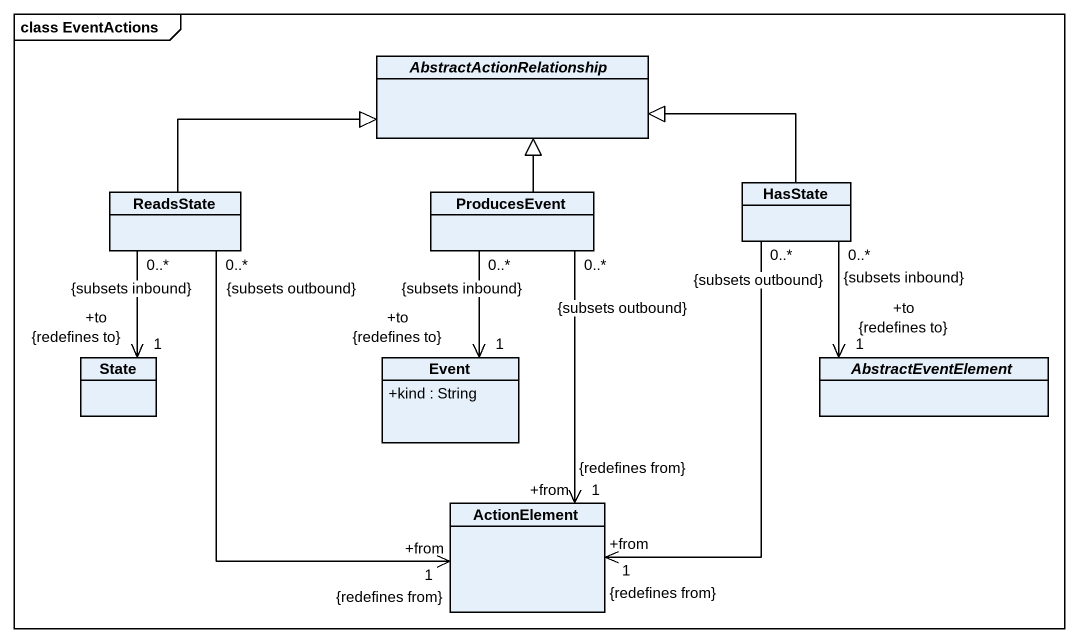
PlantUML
@startuml
mainframe class EventActions
hide circle
hide empty members
skinparam classAttributeIconSize 0
abstract class AbstractActionRelationship
class ReadsState
class ProducesEvent
class HasState
class "State" as State_
class Event {
  +kind : String
}
abstract class AbstractEventElement
class ActionElement
ReadsState -right-|> AbstractActionRelationship
ReadsState "0..*\n{subsets inbound}" --> "+to\n1\n{redefines to}" State_
ReadsState "0..*\n{subsets outbound}" --> "+from\n1\n{redefines from}" ActionElement
ProducesEvent -up-|> AbstractActionRelationship
ProducesEvent "0..*\n{subsets inbound}" --> "+to\n1\n{redefines to}" Event
ProducesEvent "0..*\n{subsets outbound}" --> "+from\n1\n{redefines from}" ActionElement
HasState -left-|> AbstractActionRelationship
HasState "0..*\n{subsets inbound}" --> "+to\n1\n{redefines to}" AbstractEventElement
HasState "0..*\n{subsets outbound}" --> "+from\n1\n{redefines from}" ActionElement
@enduml
